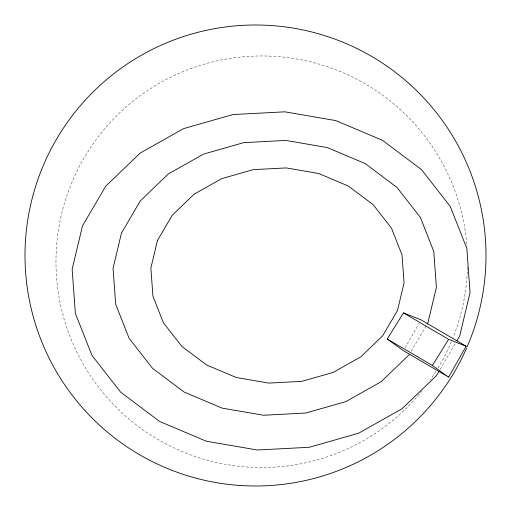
<?xml version="1.0" encoding="UTF-8"?>
<svg xmlns="http://www.w3.org/2000/svg" width="511" height="511" viewBox="0 0 511 511"><rect width="100%" height="100%" fill="white"/><g stroke="black" fill="none" stroke-linecap="round" stroke-linejoin="round"><path stroke-width="0.38" stroke-dasharray="2.56 1.92" d="M405.051 347.959L419.071 323.265M411.151 351.351L425.989 326.012M440.124 369.44L455.716 342.804M467.469 267.304A205.792 205.792 0 0 1 453.11 337.464M451.309 341.865A205.792 205.792 0 0 1 437.959 368.067M435.883 371.427A205.792 205.792 0 0 1 430.23 379.935M422.143 390.691A205.792 205.792 0 0 1 94.299 381.372A205.792 205.792 0 0 1 191.791 68.225A205.792 205.792 0 0 1 466.99 246.647"/><path stroke-width="0.77" d="M448.62 377.124L466.147 346.254L421.019 319.835L403.492 312.911L387.249 339.004L403.492 350.706L448.62 377.124L432.376 365.429L387.249 339.004M427.19 323.955L427.994 322.582L436.394 287.342L433.775 251.457L420.323 217.367L396.945 187.403L365.237 163.597L327.366 147.577L285.898 140.436L243.677 142.658L203.563 154.092L168.304 173.964L140.295 200.912L121.452 233.099L113.046 268.339L115.665 304.23L129.117 338.32L152.495 368.284L184.203 392.09L222.081 408.11L263.542 415.251L305.763 413.029L345.877 401.595L381.136 381.723L409.145 354.775M438.923 371.491L436.522 375.585L402.055 408.749L358.665 433.2L309.308 447.272L257.346 450.006L206.323 441.217L159.713 421.505L120.698 392.212L91.929 355.337L75.373 313.384L72.153 269.22L82.495 225.856L105.688 186.247L140.155 153.083L183.545 128.631L232.901 114.56L284.863 111.826L335.887 120.615L382.496 140.327L421.511 169.62L450.28 206.495L466.837 248.448L470.056 292.605L459.715 335.976L456.917 340.754M432.376 365.429L448.62 339.336L466.147 346.254M403.492 312.911L448.62 339.336M466.594 348.068A230.499 230.499 0 0 1 70.103 392.454A230.499 230.499 0 0 1 229.069 26.521A230.499 230.499 0 0 1 467.226 346.611M157.458 240.477L150.879 268.071L152.93 296.169L163.463 322.856L181.769 346.324L206.591 364.963L236.248 377.508L268.716 383.097L301.777 381.359L333.185 372.404L360.792 356.844L382.72 335.746L397.481 310.541L404.06 282.947L402.01 254.848L391.477 228.155L373.171 204.687L348.342 186.049L318.685 173.51L286.224 167.915L253.162 169.658L221.755 178.614L194.148 194.167L172.213 215.272L157.458 240.477"/></g></svg>
